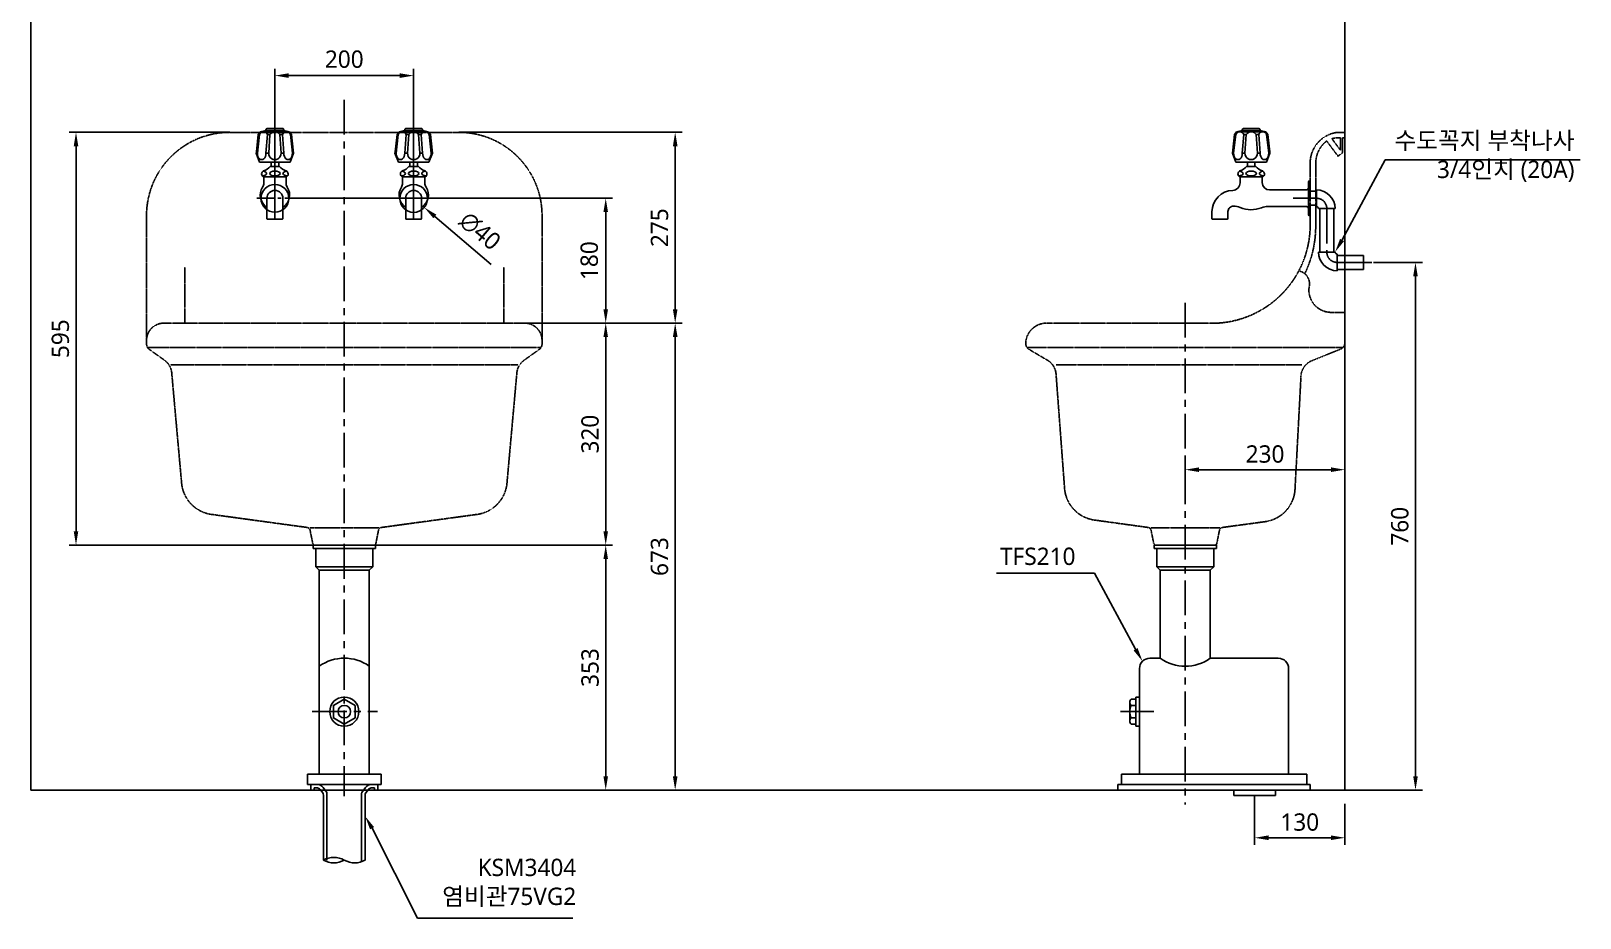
# Model space of a CAD drawing. Extents: x -23 to 4734, y -87 to 2348.
# Drawn here: x 2501 to 4734, y -87 to 1191 of the extents above; entities that cross this region are included whole.
import ezdxf

# ---------------------------------------------------------------- set-up
doc = ezdxf.new("R2010")
doc.units = 0
doc.header["$LTSCALE"] = 20
doc.header["$MEASUREMENT"] = 0
doc.linetypes.add('CENTER', pattern=[2, 1.25, -0.25, 0.25, -0.25])
doc.linetypes.add('HIDDEN2', pattern=[0.1875, 0.125, -0.0625])
doc.layers.get('0').update_dxf_attribs({"linetype": 'CONTINUOUS'})
doc.layers.get('DEFPOINTS').update_dxf_attribs({"linetype": 'CONTINUOUS'})
for name, color, linetype in [('1', 1, 'CONTINUOUS'), ('3', 3, 'CONTINUOUS'), ('6', 6, 'CONTINUOUS'), ('CENTER', 2, 'CENTER'), ('FAUCET', 4, 'CONTINUOUS')]:
    doc.layers.add(name, color=color, linetype=linetype)
doc.styles.get("Standard").update_dxf_attribs({"font": 'NanumGothic.ttf'})
doc.dimstyles.get("Standard").update_dxf_attribs({"dimtxt": 2.5, "dimasz": 2, "dimexe": 2, "dimexo": 1, "dimgap": 2, "dimtad": 1, "dimdec": 0, "dimlfac": 10, "dimrnd": 1, "dimzin": 0, "dimdsep": 46, "dimtxsty": 'Standard', "dimcen": 0, "dimclrt": 2, "dimadec": 0, "dimazin": 0, "dimtfac": 1, "dimtdec": 0, "dimtofl": 0, "dimtmove": 0, "dimatfit": 3, "dimfxl": 0, "dimtolj": 1, "dimtzin": 0, "dimarcsym": 0})

# ---------------------------------------------------------------- blocks, each defined once
blk = doc.blocks.new('*D18')
at = {"layer": '3', "color": 3, "lineweight": -2}
for p, q in [((2787.8, 1045.3), (2556.2, 1045.3)), ((2566.2, 470.3), (2566.2, 1025.3)), ((2911.8, 450.3), (2556.2, 450.3))]:
    blk.add_line(p, q, dxfattribs=at)
at = {"layer": '3', "color": 3}
for points in [[(2562.9, 1025.3), (2569.5, 1025.3), (2566.2, 1045.3)], [(2562.9, 470.3), (2569.5, 470.3), (2566.2, 450.3)]]:
    blk.add_solid(points, dxfattribs=at)
at = {"layer": 'DEFPOINTS', "color": 0}
for p in [(2566.2, 1045.3), (2787.8, 1045.3), (2911.8, 450.3)]:
    blk.add_point(p, dxfattribs=at)
at = {"layer": '3', "color": 2, "insert": (2543.7, 747.8), "char_height": 25, "attachment_point": 5, "rotation": 90}
blk.add_mtext('\\A1;595', dxfattribs=at)
blk = doc.blocks.new('*D19')
at = {"layer": '3', "color": 3, "lineweight": -2}
for p, q in [((3329.6, 450.3), (3339.6, 450.3)), ((3329.6, 430.3), (3329.6, 117.3)), ((3327.4, 97.3), (3339.6, 97.3))]:
    blk.add_line(p, q, dxfattribs=at)
at = {"layer": '3', "color": 3}
for points in [[(3326.3, 430.3), (3332.9, 430.3), (3329.6, 450.3)], [(3326.3, 117.3), (3332.9, 117.3), (3329.6, 97.3)]]:
    blk.add_solid(points, dxfattribs=at)
at = {"layer": 'DEFPOINTS', "color": 0}
for p in [(3329.6, 450.3), (3327.4, 97.3), (3329.6, 97.3)]:
    blk.add_point(p, dxfattribs=at)
at = {"layer": '3', "color": 2, "insert": (3307.1, 273.8), "char_height": 25, "attachment_point": 5, "rotation": 90}
blk.add_mtext('\\A1;353', dxfattribs=at)
blk = doc.blocks.new('*D20')
at = {"layer": '3', "color": 3, "lineweight": -2}
for p, q in [((3212.8, 770.3), (3439.7, 770.3)), ((3429.7, 750.3), (3429.7, 117.3)), ((3434.7, 97.3), (3419.7, 97.3))]:
    blk.add_line(p, q, dxfattribs=at)
at = {"layer": '3', "color": 3}
for points in [[(3426.4, 750.3), (3433.1, 750.3), (3429.7, 770.3)], [(3426.4, 117.3), (3433.1, 117.3), (3429.7, 97.3)]]:
    blk.add_solid(points, dxfattribs=at)
at = {"layer": 'DEFPOINTS', "color": 0}
for p in [(3212.8, 770.3), (3429.7, 97.3), (3434.7, 97.3)]:
    blk.add_point(p, dxfattribs=at)
at = {"layer": '3', "color": 2, "insert": (3407.2, 433.8), "char_height": 25, "attachment_point": 5, "rotation": 90}
blk.add_mtext('\\A1;673', dxfattribs=at)
blk = doc.blocks.new('*D21')
at = {"layer": '3', "color": 3, "lineweight": -2}
for p, q in [((3117.8, 1045.3), (3439.7, 1045.3)), ((3429.7, 790.3), (3429.7, 1025.3)), ((3212.8, 770.3), (3439.7, 770.3))]:
    blk.add_line(p, q, dxfattribs=at)
at = {"layer": '3', "color": 3}
for points in [[(3426.4, 1025.3), (3433.1, 1025.3), (3429.7, 1045.3)], [(3426.4, 790.3), (3433.1, 790.3), (3429.7, 770.3)]]:
    blk.add_solid(points, dxfattribs=at)
at = {"layer": 'DEFPOINTS', "color": 0}
for p in [(3117.8, 1045.3), (3429.7, 1045.3), (3212.8, 770.3)]:
    blk.add_point(p, dxfattribs=at)
at = {"layer": '3', "color": 2, "insert": (3407.2, 907.8), "char_height": 25, "attachment_point": 5, "rotation": 90}
blk.add_mtext('\\A1;275', dxfattribs=at)
blk = doc.blocks.new('*D22')
at = {"layer": '3', "color": 3, "lineweight": -2}
for p, q in [((4164.8, 559), (4164.8, 569)), ((4184.8, 559), (4374.8, 559)), ((4394.8, 539), (4394.8, 569))]:
    blk.add_line(p, q, dxfattribs=at)
at = {"layer": '3', "color": 3}
for points in [[(4184.8, 562.4), (4184.8, 555.7), (4164.8, 559)], [(4374.8, 562.4), (4374.8, 555.7), (4394.8, 559)]]:
    blk.add_solid(points, dxfattribs=at)
at = {"layer": 'DEFPOINTS', "color": 0}
for p in [(4164.8, 559), (4394.8, 559), (4394.8, 539)]:
    blk.add_point(p, dxfattribs=at)
at = {"layer": '3', "color": 2, "insert": (4279.8, 581.5), "char_height": 25, "attachment_point": 5}
blk.add_mtext('\\A1;230', dxfattribs=at)
blk = doc.blocks.new('*D23')
at = {"layer": '3', "color": 3, "lineweight": -2}
for p, q in [((4436, 857.8), (4506.6, 857.8)), ((4496.6, 117.3), (4496.6, 837.8)), ((4394.8, 97.3), (4506.6, 97.3))]:
    blk.add_line(p, q, dxfattribs=at)
at = {"layer": '3', "color": 3}
for points in [[(4493.3, 837.8), (4499.9, 837.8), (4496.6, 857.8)], [(4493.3, 117.3), (4499.9, 117.3), (4496.6, 97.3)]]:
    blk.add_solid(points, dxfattribs=at)
at = {"layer": 'DEFPOINTS', "color": 0}
for p in [(4436, 857.8), (4496.6, 857.8), (4394.8, 97.3)]:
    blk.add_point(p, dxfattribs=at)
at = {"layer": '3', "color": 2, "insert": (4474.1, 477.5), "char_height": 25, "attachment_point": 5, "rotation": 90}
blk.add_mtext('\\A1;760', dxfattribs=at)
blk = doc.blocks.new('*D24')
at = {"layer": '3', "color": 3, "lineweight": -2}
for p, q in [((4264.8, 89.4), (4264.8, 18.5)), ((4394.8, 77.3), (4394.8, 18.5)), ((4284.8, 28.5), (4374.8, 28.5))]:
    blk.add_line(p, q, dxfattribs=at)
at = {"layer": '3', "color": 3}
for points in [[(4284.8, 31.9), (4284.8, 25.2), (4264.8, 28.5)], [(4374.8, 31.9), (4374.8, 25.2), (4394.8, 28.5)]]:
    blk.add_solid(points, dxfattribs=at)
at = {"layer": 'DEFPOINTS', "color": 0}
for p in [(4264.8, 89.4), (4394.8, 77.3), (4394.8, 28.5)]:
    blk.add_point(p, dxfattribs=at)
at = {"layer": '3', "color": 2, "insert": (4329.8, 51), "char_height": 25, "attachment_point": 5}
blk.add_mtext('\\A1;130', dxfattribs=at)
blk = doc.blocks.new('*D25')
at = {"layer": '3', "color": 3, "lineweight": -2}
for p, q in [((3212.8, 770.3), (3339.6, 770.3)), ((3329.6, 750.3), (3329.6, 470.3)), ((2993.9, 450.3), (3339.6, 450.3))]:
    blk.add_line(p, q, dxfattribs=at)
at = {"layer": '3', "color": 3}
for points in [[(3326.3, 750.3), (3332.9, 750.3), (3329.6, 770.3)], [(3326.3, 470.3), (3332.9, 470.3), (3329.6, 450.3)]]:
    blk.add_solid(points, dxfattribs=at)
at = {"layer": 'DEFPOINTS', "color": 0}
for p in [(3212.8, 770.3), (2993.9, 450.3), (3329.6, 450.3)]:
    blk.add_point(p, dxfattribs=at)
at = {"layer": '3', "color": 2, "insert": (3307.1, 610.3), "char_height": 25, "attachment_point": 5, "rotation": 90}
blk.add_mtext('\\A1;320', dxfattribs=at)
blk = doc.blocks.new('*D26')
at = {"layer": '3', "color": 3, "lineweight": -2}
for p, q in [((2878.7, 950.3), (3339.6, 950.3)), ((3329.6, 790.3), (3329.6, 930.3)), ((3212.8, 770.3), (3339.6, 770.3))]:
    blk.add_line(p, q, dxfattribs=at)
at = {"layer": '3', "color": 3}
for points in [[(3326.3, 930.3), (3332.9, 930.3), (3329.6, 950.3)], [(3326.3, 790.3), (3332.9, 790.3), (3329.6, 770.3)]]:
    blk.add_solid(points, dxfattribs=at)
at = {"layer": 'DEFPOINTS', "color": 0}
for p in [(2878.7, 950.3), (3329.6, 950.3), (3212.8, 770.3)]:
    blk.add_point(p, dxfattribs=at)
at = {"layer": '3', "color": 2, "insert": (3306, 860.3), "char_height": 25, "attachment_point": 5, "rotation": 90}
blk.add_mtext('\\A1;180', dxfattribs=at)
blk = doc.blocks.new('*D27')
at = {"layer": '3', "color": 3, "lineweight": -2}
for p, q in [((2852.8, 920.3), (2852.8, 1137)), ((2872.8, 1127), (3032.8, 1127)), ((3052.8, 920.3), (3052.8, 1137))]:
    blk.add_line(p, q, dxfattribs=at)
at = {"layer": '3', "color": 3}
for points in [[(2872.8, 1130.4), (2872.8, 1123.7), (2852.8, 1127)], [(3032.8, 1130.4), (3032.8, 1123.7), (3052.8, 1127)]]:
    blk.add_solid(points, dxfattribs=at)
at = {"layer": 'DEFPOINTS', "color": 0}
for p in [(3052.8, 1127), (2852.8, 920.3), (3052.8, 920.3)]:
    blk.add_point(p, dxfattribs=at)
at = {"layer": '3', "color": 2, "insert": (2952.8, 1150.6), "char_height": 25, "attachment_point": 5}
blk.add_mtext('\\A1;200', dxfattribs=at)
blk = doc.blocks.new('*D42')
at = {"layer": '3', "color": 3, "lineweight": -2}
blk.add_line((3164.7, 855), (3083.3, 924.1), dxfattribs=at)
at = {"layer": '3', "color": 3}
blk.add_solid([(3085.5, 926.6), (3081.2, 921.5), (3068.1, 937)], dxfattribs=at)
at = {"layer": 'DEFPOINTS', "color": 0}
for p in [(3037.6, 962.9), (3068.1, 937)]:
    blk.add_point(p, dxfattribs=at)
at = {"layer": '3', "color": 2, "insert": (3148.5, 902.9), "char_height": 25, "attachment_point": 5, "rotation": 319.6773}
blk.add_mtext('\\A1;∅40', dxfattribs=at)

msp = doc.modelspace()

# ---------------------------------------------------------------- linework, layer by layer
at = {"linetype": 'HIDDEN2', "ltscale": 0.075}
for p, q in [((2952.83678, 1045.26078), (2787.83678, 1045.26078)), ((3117.83678, 1045.26078), (2952.83678, 1045.26078)), ((4368.58905, 1032.84088), (4384.89394, 1010.95295)), ((4376.16165, 1036.06683), (4388.30953, 1019.75934)), ((4384.81272, 1037.25841), (4386.81272, 1037.25841)), ((4386.81272, 1037.25841), (4388.30953, 1037.25841)), ((4388.30953, 1019.75934), (4388.30953, 1037.25841)), ((4391.30953, 1015.73209), (4391.30953, 1037.25841)), ((4391.30953, 1037.25841), (4394.81272, 1037.25841)), ((4384.89394, 1010.95295), (4391.30953, 1015.73209)), ((4352.81272, 910.25841), (4352.81272, 1000.25841)), ((2667.83678, 925.26078), (2667.83678, 740.40696)), ((3237.83678, 740.40696), (3237.83678, 925.26078)), ((2722.83678, 850.91217), (2722.83678, 770.26078)), ((3182.83678, 850.91217), (3182.83678, 770.26078)), ((4375.05008, 785.77489), (4394.81272, 785.77489)), ((2672.0244, 732.26962), (2693.78375, 716.72722)), ((3211.8898, 716.72722), (3233.64916, 732.26962)), ((3936.6158, 735.25841), (4392.19236, 735.25841)), ((2704.09293, 699.20663), (2718.49301, 538.48593)), ((3187.18054, 538.48593), (3201.58062, 699.20663)), ((3978.88856, 710.25841), (4332.84446, 710.25841)), ((2760.89857, 494.66345), (2899.3521, 475.77323)), ((3006.32146, 475.77323), (3144.77498, 494.66345)), ((2903.52753, 471.80702), (2907.35445, 452.67243)), ((2998.31911, 452.67243), (3002.14603, 471.80702)), ((4033.45629, 486.4873), (4111.32804, 475.77086)), ((4115.50347, 471.80465), (4119.33039, 452.67006)), ((4210.29505, 452.67006), (4214.12197, 471.80465)), ((4218.2974, 475.77086), (4280.35501, 484.16169)), ((2910.29619, 450.26078), (2952.83678, 450.26078)), ((2952.83678, 450.26078), (2995.37737, 450.26078)), ((4122.27213, 450.25841), (4164.81272, 450.25841)), ((4164.81272, 450.25841), (4207.35331, 450.25841))]:
    msp.add_line(p, q, dxfattribs=at)
at = {"color": 2}
for p, q in [((2907.83678, 450.26078), (2907.83678, 445.26078)), ((2907.83678, 450.26078), (2997.83678, 450.26078)), ((2997.83678, 450.26078), (2997.83678, 445.26078)), ((4119.81272, 450.25841), (4209.81272, 450.25841)), ((4119.81272, 450.25841), (4119.81272, 445.25841)), ((4209.81272, 450.25841), (4209.81272, 445.25841)), ((2952.83678, 445.26078), (2907.83678, 445.26078)), ((2911.79996, 419.19365), (2911.79996, 445.26078)), ((2952.83678, 445.26078), (2997.83678, 445.26078)), ((2993.87359, 419.19365), (2993.87359, 445.26078)), ((4164.81272, 445.25841), (4119.81272, 445.25841)), ((4123.77591, 419.19129), (4123.77591, 445.25841)), ((4164.81272, 445.25841), (4209.81272, 445.25841)), ((4205.84954, 419.19129), (4205.84954, 445.25841)), ((2952.83678, 419.19365), (2911.79996, 419.19365)), ((2916.79996, 414.19365), (2911.79996, 419.19365)), ((2952.83678, 414.19365), (2916.79996, 414.19365)), ((2916.83678, 120.32448), (2916.83678, 414.19365)), ((2952.83678, 419.19365), (2993.87359, 419.19365)), ((2952.83678, 414.19365), (2988.87359, 414.19365)), ((2988.83678, 120.32448), (2988.83678, 414.19365)), ((2988.87359, 414.19365), (2993.87359, 419.19365)), ((4164.81272, 419.19129), (4123.77591, 419.19129)), ((4128.77591, 414.19129), (4123.77591, 419.19129)), ((4164.81272, 414.19129), (4128.77591, 414.19129)), ((4128.81272, 287.32448), (4128.81272, 414.19129)), ((4164.81272, 419.19129), (4205.84954, 419.19129)), ((4164.81272, 414.19129), (4200.84954, 414.19129)), ((4200.81272, 287.32448), (4200.81272, 414.19129)), ((4200.84954, 414.19129), (4205.84954, 419.19129)), ((4098.81272, 120.32448), (4098.81272, 272.32448)), ((4128.81272, 287.32448), (4113.81272, 287.32448)), ((4298.81272, 287.32448), (4200.81272, 287.32448)), ((4313.81272, 120.32448), (4313.81272, 272.32448)), ((4084.81272, 223.83258), (4084.81272, 196.83258)), ((4086.81272, 228.33258), (4093.81272, 228.33258)), ((4093.81272, 189.33258), (4093.81272, 231.33258)), ((4093.81272, 231.33258), (4098.81272, 231.33258)), ((4086.81272, 219.33258), (4093.81272, 219.33258)), ((4086.81272, 201.33258), (4093.81272, 201.33258)), ((4086.81272, 192.33258), (4093.81272, 192.33258)), ((4093.81272, 189.33258), (4098.81272, 189.33258)), ((2952.83678, 120.2905), (2899.83678, 120.2905)), ((2899.83678, 120.2905), (2899.83678, 105.2905)), ((2952.83678, 120.2905), (3005.83678, 120.2905)), ((3005.83678, 120.2905), (3005.83678, 105.2905)), ((4206.31272, 120.2905), (4072.81272, 120.2905)), ((4072.81272, 120.2905), (4072.81272, 105.2905)), ((4206.31272, 120.2905), (4339.81272, 120.2905)), ((4339.81272, 120.2905), (4339.81272, 105.2905)), ((2952.83678, 105.2905), (2899.83678, 105.2905)), ((2952.83678, 105.2905), (3005.83678, 105.2905)), ((4206.31272, 105.2905), (4067.81272, 105.2905)), ((4067.81272, 105.2905), (4067.81272, 97.32448)), ((4206.31272, 105.2905), (4344.81272, 105.2905)), ((4344.81272, 105.2905), (4344.81272, 97.32448))]:
    msp.add_line(p, q, dxfattribs=at)
at = {"linetype": 'HIDDEN2', "ltscale": 0.075}
for points in [[(4033.45629, 486.4873, -0.3442922307), (3990.97315, 531.04019), (3978.53102, 697.6161, 0.2395024871), (3966.33437, 716.70295), (3939.75242, 732.35062, -0.2752148499), (3934.83163, 741.32335, -0.4038521054), (3964.81272, 770.25841), (4194.81272, 770.25841, 0.4282422613), (4344.81272, 910.25841), (4344.81272, 1000.25841, -0.3891753264), (4384.81272, 1045.25841), (4394.81272, 1045.25841), (4394.81272, 742.00681, -0.3058553801), (4388.55456, 732.73327), (4347.21387, 716.05248, 0.2846059534), (4331.64483, 694.82115), (4322.92758, 529.72456, -0.3499729081), (4280.35501, 484.16169)], [(4329.99778, 845.25841, -0.3856312961), (4343.53626, 823.51249, 0.467748096), (4375.05008, 785.77489, 0.467748096)], [(2952.83678, 770.26078), (2692.83678, 770.26078, 0.4142135624), (2667.83678, 745.26078)], [(3237.83678, 745.26078, 0.4142135624), (3212.83678, 770.26078), (2952.83678, 770.26078)]]:
    msp.add_lwpolyline(points, format="xyb", dxfattribs=at)
for points in [[(2669.26258, 735.26078), (2952.83678, 735.26078)], [(2952.83678, 735.26078), (3236.41097, 735.26078)], [(2702.41714, 710.26078), (2952.83678, 710.26078)], [(2952.83678, 710.26078), (3203.25642, 710.26078)], [(2903.1464, 475.26078), (2952.83678, 475.26078), (3002.52715, 475.26078)], [(4115.12235, 475.25841), (4164.81272, 475.25841), (4214.5031, 475.25841)]]:
    msp.add_lwpolyline(points, dxfattribs=at)
at = {"color": 2}
msp.add_lwpolyline([(2968.42523, 219.33258), (2952.83678, 228.33258), (2937.24832, 219.33258), (2937.24832, 201.33258), (2952.83678, 192.33258), (2968.42523, 201.33258)], close=True, dxfattribs=at)
for radius in [21, 9]:
    msp.add_circle((2952.83678, 210.33258), radius, dxfattribs=at)
at = {"linetype": 'HIDDEN2', "ltscale": 0.075}
for centre, radius, start, end in [((2787.83678, 925.26078), 120, 90, 180), ((3117.83678, 925.26078), 120, 0, 90), ((4393.71658, 1000.56355), 40.905, 127.90035364, 180.42740967), ((4384.81272, 1005.25841), 32, 90, 105.68486199), ((4194.81272, 910.25841), 158, 334.20152195, 0), ((2677.83678, 740.40696), 10, 180, 234.46232221), ((3227.83678, 740.40696), 10, 305.53767779, 0), ((2679.2528, 696.38389), 25, 6.48307369, 54.46232221), ((3226.42076, 696.38389), 25, 125.53767779, 173.51692631), ((2768.17327, 544.13141), 50, 186.48307369, 261.63411388), ((3137.50028, 544.13141), 50, 278.36588612, 353.51692631), ((2898.62463, 470.82644), 5, 11.30993247, 81.63411388), ((3007.04893, 470.82644), 5, 98.36588612, 168.69006753), ((4110.60057, 470.82407), 5, 11.30993247, 81.63411388), ((4219.02487, 470.82407), 5, 98.36588612, 168.69006753), ((2910.29619, 453.26078), 3, 191.30993247, 270), ((2995.37737, 453.26078), 3, 270, 348.69006753), ((4122.27213, 453.25841), 3, 191.30993247, 270), ((4207.35331, 453.25841), 3, 270, 348.69006753)]:
    msp.add_arc(centre, radius, start, end, dxfattribs=at)
at = {"color": 2}
for centre, radius, start, end in [((2952.83678, 225.11866), 62.20582, 54.63915617, 125.36084383), ((4113.81272, 272.32448), 15, 90, 180), ((4164.81272, 338.05478), 62.20582, 234.63915617, 305.36084383), ((4298.81272, 272.32448), 15, 0, 90), ((4090.87522, 223.83258), 6.0625, 132.07502205, 227.92497795), ((4106.06272, 210.33258), 21.25, 154.94238458, 205.05761542), ((4090.87522, 196.83258), 6.0625, 132.07502205, 227.92497795)]:
    msp.add_arc(centre, radius, start, end, dxfattribs=at)
at = {"layer": '1', "color": 3}
for p, q in [((4452.89511, 1005.63367), (4390.81272, 890.0954)), ((4452.89511, 1005.63367), (4733.72086, 1005.63367)), ((4034.21394, 410.03883), (3892.86343, 410.03883)), ((4034.21394, 410.03883), (4093.20612, 300.25159)), ((3058.47673, -87.15323), (2992.83678, 42.25577)), ((3058.47673, -87.15323), (3282.23607, -87.15323))]:
    msp.add_line(p, q, dxfattribs=at)
for points in [[(4387.92597, 891.76206), (4393.69947, 888.42873), (4380.81272, 872.77489)], [(4096.09287, 301.91825), (4090.31937, 298.58492), (4103.20612, 282.93108)], [(2989.95003, 40.5891), (2995.72353, 43.92244), (2982.83678, 59.57628)]]:
    msp.add_solid(points, dxfattribs=at)
at = {"layer": '3'}
for centre in [(2852.83678, 950.1087), (3052.83678, 949.95662)]:
    msp.add_circle(centre, 20, dxfattribs=at)
msp.add_arc((4383.81272, 852.77489), 25, 180, 180, dxfattribs=at)
at = {"layer": '6'}
msp.add_lwpolyline([(4052.08823, 2198.69799), (2501.30438, 2198.69799), (2501.30438, 97.32448), (4394.81272, 97.32448), (4394.81272, 1344.46821)], dxfattribs=at)
at = {"layer": 'CENTER', "color": 2, "linetype": 'CENTER', "ltscale": 2}
for p, q in [((2952.83678, 1091.94738), (2952.83678, 88.64754)), ((4320.15445, 950.26078), (4353.81272, 950.26078)), ((4368.81272, 935.26078), (4368.81272, 872.77489)), ((4383.81272, 857.77489), (4435.9983, 857.77489)), ((4164.81272, 799.47821), (4164.81272, 76.33779)), ((2906.63998, 210.33258), (3000.62714, 210.33258)), ((4071.69351, 210.33258), (4119.71177, 210.33258))]:
    msp.add_line(p, q, dxfattribs=at)
at = {"layer": 'CENTER', "color": 2, "linetype": 'CENTER'}
for p, q in [((2826.9455, 950.26078), (2878.66417, 950.26078)), ((3026.9455, 950.26078), (3078.66417, 950.26078))]:
    msp.add_line(p, q, dxfattribs=at)
at = {"layer": 'CENTER', "color": 2, "linetype": 'CENTER', "ltscale": 2}
for centre, start, end in [((4353.81272, 935.26078), 0, 90), ((4383.81272, 872.77489), 180, 270)]:
    msp.add_arc(centre, 15, start, end, dxfattribs=at)
at = {"layer": 'FAUCET'}
for p, q in [((2839.93797, 1048.43842), (2840.30805, 1049.8196)), ((2841.83678, 1050.56078), (2841.27398, 1050.56078)), ((2841.83678, 1050.56078), (2852.83678, 1050.56078)), ((2863.83678, 1050.56078), (2852.83678, 1050.56078)), ((2863.83678, 1050.56078), (2864.39958, 1050.56078)), ((2865.73559, 1048.43842), (2865.3655, 1049.8196)), ((3039.93797, 1048.43842), (3040.30805, 1049.8196)), ((3041.83678, 1050.56078), (3041.27398, 1050.56078)), ((3041.83678, 1050.56078), (3052.83678, 1050.56078)), ((3063.83678, 1050.56078), (3052.83678, 1050.56078)), ((3063.83678, 1050.56078), (3064.39958, 1050.56078)), ((3065.73559, 1048.43842), (3065.3655, 1049.8196)), ((4246.91391, 1048.43842), (4247.284, 1049.8196)), ((4248.81272, 1050.56078), (4248.24992, 1050.56078)), ((4248.81272, 1050.56078), (4259.81272, 1050.56078)), ((4270.81272, 1050.56078), (4259.81272, 1050.56078)), ((4270.81272, 1050.56078), (4271.37552, 1050.56078)), ((4272.71153, 1048.43842), (4272.34145, 1049.8196)), ((2828.83678, 1042.06078), (2826.09553, 1017.38951)), ((2830.5705, 1042.06699), (2827.56297, 1015.06783)), ((2831.83678, 1046.06078), (2828.83678, 1042.06078)), ((2830.5705, 1042.06699), (2828.84433, 1042.06747)), ((2839.83678, 1048.06078), (2831.83678, 1046.06078)), ((2839.90476, 1046.06078), (2831.83678, 1046.06078)), ((2852.83678, 1048.06078), (2839.83678, 1048.06078)), ((2842.43678, 1048.06078), (2839.83678, 1048.06078)), ((2873.83678, 1046.06078), (2839.90477, 1046.06078)), ((2842.03557, 1042.06078), (2839.97592, 1015.06078)), ((2842.75954, 1048.06078), (2840.22775, 1048.06078)), ((2841.95649, 1042.06078), (2845.71451, 1042.06078)), ((2842.43678, 1048.06078), (2852.83678, 1048.06078)), ((2842.43678, 1048.06078), (2842.75954, 1048.06078)), ((2845.71018, 1042.06078), (2843.88508, 1015.06078)), ((2845.08733, 1048.06078), (2852.83678, 1048.06078)), ((2845.08733, 1048.06078), (2847.63859, 1048.06078)), ((2847.63859, 1048.06078), (2852.83678, 1048.06078)), ((2860.58622, 1048.06078), (2852.83678, 1048.06078)), ((2858.03497, 1048.06078), (2852.83678, 1048.06078)), ((2863.23678, 1048.06078), (2852.83678, 1048.06078)), ((2863.71707, 1042.06078), (2859.95904, 1042.06078)), ((2859.96338, 1042.06078), (2861.78848, 1015.06078)), ((2862.91402, 1048.06078), (2865.44581, 1048.06078)), ((2863.23678, 1048.06078), (2862.91402, 1048.06078)), ((2863.23678, 1048.06078), (2865.83678, 1048.06078)), ((2863.23678, 1048.06078), (2865.83678, 1048.06078)), ((2863.63799, 1042.06078), (2865.69764, 1015.06078)), ((2865.83678, 1048.06078), (2873.83678, 1046.06078)), ((2873.83678, 1046.06078), (2876.83678, 1042.06078)), ((2875.11061, 1042.06078), (2878.11061, 1015.06078)), ((2875.11061, 1042.06078), (2876.83678, 1042.06078)), ((2876.83678, 1042.06078), (2879.83678, 1015.06078)), ((3028.83678, 1042.06078), (3026.09553, 1017.38951)), ((3030.5705, 1042.06699), (3027.56297, 1015.06783)), ((3031.83678, 1046.06078), (3028.83678, 1042.06078)), ((3030.5705, 1042.06699), (3028.84433, 1042.06747)), ((3039.83678, 1048.06078), (3031.83678, 1046.06078)), ((3039.90476, 1046.06078), (3031.83678, 1046.06078)), ((3052.83678, 1048.06078), (3039.83678, 1048.06078)), ((3042.43678, 1048.06078), (3039.83678, 1048.06078)), ((3073.83678, 1046.06078), (3039.90477, 1046.06078)), ((3042.03557, 1042.06078), (3039.97592, 1015.06078)), ((3042.75954, 1048.06078), (3040.22775, 1048.06078)), ((3041.95649, 1042.06078), (3045.71451, 1042.06078)), ((3042.43678, 1048.06078), (3052.83678, 1048.06078)), ((3042.43678, 1048.06078), (3042.75954, 1048.06078)), ((3045.71018, 1042.06078), (3043.88508, 1015.06078)), ((3045.08733, 1048.06078), (3052.83678, 1048.06078)), ((3045.08733, 1048.06078), (3047.63859, 1048.06078)), ((3047.63859, 1048.06078), (3052.83678, 1048.06078)), ((3060.58622, 1048.06078), (3052.83678, 1048.06078)), ((3058.03497, 1048.06078), (3052.83678, 1048.06078)), ((3063.23678, 1048.06078), (3052.83678, 1048.06078)), ((3063.71707, 1042.06078), (3059.95904, 1042.06078)), ((3059.96338, 1042.06078), (3061.78848, 1015.06078)), ((3062.91402, 1048.06078), (3065.44581, 1048.06078)), ((3063.23678, 1048.06078), (3062.91402, 1048.06078)), ((3063.23678, 1048.06078), (3065.83678, 1048.06078)), ((3063.23678, 1048.06078), (3065.83678, 1048.06078)), ((3063.63799, 1042.06078), (3065.69764, 1015.06078)), ((3065.83678, 1048.06078), (3073.83678, 1046.06078)), ((3073.83678, 1046.06078), (3076.83678, 1042.06078)), ((3075.11061, 1042.06078), (3078.11061, 1015.06078)), ((3075.11061, 1042.06078), (3076.83678, 1042.06078)), ((3076.83678, 1042.06078), (3079.83678, 1015.06078)), ((4235.81272, 1042.06078), (4232.81272, 1015.06078)), ((4237.53889, 1042.06078), (4234.53889, 1015.06078)), ((4238.81272, 1046.06078), (4235.81272, 1042.06078)), ((4237.53889, 1042.06078), (4235.81272, 1042.06078)), ((4246.81272, 1048.06078), (4238.81272, 1046.06078)), ((4238.81272, 1046.06078), (4272.74473, 1046.06078)), ((4249.41272, 1048.06078), (4246.81272, 1048.06078)), ((4249.41272, 1048.06078), (4246.81272, 1048.06078)), ((4249.01151, 1042.06078), (4246.95186, 1015.06078)), ((4249.73548, 1048.06078), (4247.20369, 1048.06078)), ((4248.93243, 1042.06078), (4252.69046, 1042.06078)), ((4249.41272, 1048.06078), (4259.81272, 1048.06078)), ((4249.41272, 1048.06078), (4249.73548, 1048.06078)), ((4252.68612, 1042.06078), (4250.86102, 1015.06078)), ((4252.06328, 1048.06078), (4259.81272, 1048.06078)), ((4254.61453, 1048.06078), (4259.81272, 1048.06078)), ((4265.01091, 1048.06078), (4259.81272, 1048.06078)), ((4267.56217, 1048.06078), (4259.81272, 1048.06078)), ((4270.21272, 1048.06078), (4259.81272, 1048.06078)), ((4259.81272, 1048.06078), (4272.81272, 1048.06078)), ((4267.56217, 1048.06078), (4265.01091, 1048.06078)), ((4270.69301, 1042.06078), (4266.93499, 1042.06078)), ((4266.93932, 1042.06078), (4268.76442, 1015.06078)), ((4270.21272, 1048.06078), (4269.88996, 1048.06078)), ((4269.88996, 1048.06078), (4272.42175, 1048.06078)), ((4270.21272, 1048.06078), (4272.81272, 1048.06078)), ((4270.61393, 1042.06078), (4272.67358, 1015.06078)), ((4272.74474, 1046.06078), (4280.81272, 1046.06078)), ((4272.81272, 1048.06078), (4280.81272, 1046.06078)), ((4280.81272, 1046.06078), (4283.81272, 1042.06078)), ((4282.079, 1042.06699), (4283.80517, 1042.06747)), ((4282.079, 1042.06699), (4285.08653, 1015.06783)), ((4283.81272, 1042.06078), (4286.55397, 1017.38951)), ((2826.09553, 1017.38951), (2825.83678, 1015.06078)), ((2825.83678, 1015.06078), (2830.83678, 1002.06078)), ((2827.56297, 1015.06783), (2825.8368, 1015.06831)), ((2839.97592, 1015.06078), (2843.88508, 1015.06078)), ((2865.69764, 1015.06078), (2861.78848, 1015.06078)), ((2879.83678, 1015.06078), (2874.83678, 1002.06078)), ((2878.11061, 1015.06078), (2879.83678, 1015.06078)), ((3026.09553, 1017.38951), (3025.83678, 1015.06078)), ((3025.83678, 1015.06078), (3030.83678, 1002.06078)), ((3027.56297, 1015.06783), (3025.8368, 1015.06831)), ((3039.97592, 1015.06078), (3043.88508, 1015.06078)), ((3065.69764, 1015.06078), (3061.78848, 1015.06078)), ((3079.83678, 1015.06078), (3074.83678, 1002.06078)), ((3078.11061, 1015.06078), (3079.83678, 1015.06078)), ((4234.53889, 1015.06078), (4232.81272, 1015.06078)), ((4232.81272, 1015.06078), (4237.81272, 1002.06078)), ((4246.95186, 1015.06078), (4250.86102, 1015.06078)), ((4272.67358, 1015.06078), (4268.76442, 1015.06078)), ((4286.81272, 1015.06078), (4281.81272, 1002.06078)), ((4285.08653, 1015.06783), (4286.8127, 1015.06831)), ((4286.55397, 1017.38951), (4286.81272, 1015.06078)), ((2852.83678, 1002.06078), (2830.83678, 1002.06078)), ((2846.08678, 996.07894), (2847.08678, 996.07894)), ((2847.08678, 996.07894), (2847.33678, 996.07894)), ((2847.33678, 999.86302), (2847.33678, 1002.06078)), ((2847.33678, 999.86302), (2847.33678, 996.07894)), ((2847.33678, 996.07894), (2858.33678, 996.07894)), ((2874.83678, 1002.06078), (2852.83678, 1002.06078)), ((2858.33678, 996.07894), (2858.33678, 1002.06078)), ((2858.58678, 996.07894), (2858.33678, 996.07894)), ((2859.58678, 996.07894), (2858.58678, 996.07894)), ((3052.83678, 1002.06078), (3030.83678, 1002.06078)), ((3046.08678, 996.07894), (3047.08678, 996.07894)), ((3047.08678, 996.07894), (3047.33678, 996.07894)), ((3047.33678, 999.86302), (3047.33678, 1002.06078)), ((3047.33678, 999.86302), (3047.33678, 996.07894)), ((3047.33678, 996.07894), (3058.33678, 996.07894)), ((3074.83678, 1002.06078), (3052.83678, 1002.06078)), ((3058.33678, 996.07894), (3058.33678, 1002.06078)), ((3058.58678, 996.07894), (3058.33678, 996.07894)), ((3059.58678, 996.07894), (3058.58678, 996.07894)), ((4237.81272, 1002.06078), (4259.81272, 1002.06078)), ((4253.06272, 996.07894), (4254.06272, 996.07894)), ((4254.06272, 996.07894), (4254.31272, 996.07894)), ((4254.31272, 996.07894), (4254.31272, 1002.06078)), ((4265.31272, 996.07894), (4254.31272, 996.07894)), ((4259.81272, 1002.06078), (4281.81272, 1002.06078)), ((4265.31272, 999.86302), (4265.31272, 1002.06078)), ((4265.31272, 999.86302), (4265.31272, 996.07894)), ((4265.56272, 996.07894), (4265.31272, 996.07894)), ((4266.56272, 996.07894), (4265.56272, 996.07894)), ((2836.12369, 981.07894), (2869.58678, 981.07894)), ((2836.83678, 981.07894), (2836.83678, 972.29038)), ((2868.83678, 981.07894), (2868.83678, 972.29038)), ((3036.12369, 981.07894), (3069.58678, 981.07894)), ((3036.83678, 981.07894), (3036.83678, 972.29038)), ((3068.83678, 981.07894), (3068.83678, 972.29038)), ((4276.52581, 981.07894), (4243.06272, 981.07894)), ((4243.81272, 981.07894), (4243.81272, 972.60168)), ((4275.81272, 981.07894), (4275.81272, 972.76078)), ((4339.31272, 962.26078), (4286.31272, 962.26078)), ((4342.31272, 974.01078), (4342.31272, 965.26078)), ((4342.31272, 965.26078), (4342.31272, 935.26078)), ((4344.81272, 960.26078), (4353.81272, 960.26078)), ((4353.81272, 938.26078), (4353.81272, 962.26078)), ((2841.33678, 920.76078), (2841.33678, 950.1087)), ((2864.33678, 920.76078), (2864.33678, 950.1087)), ((3041.33678, 920.76078), (3041.33678, 950.1087)), ((3064.33678, 920.76078), (3064.33678, 950.1087)), ((4339.31272, 938.26078), (4283.85955, 938.26078)), ((4344.81272, 940.26078), (4353.81272, 940.26078)), ((2863.83678, 920.26078), (2841.83678, 920.26078)), ((3063.83678, 920.26078), (3041.83678, 920.26078)), ((4203.31272, 920.76078), (4203.31272, 930.62847)), ((4203.81272, 920.26078), (4206.01272, 920.26078)), ((4206.01272, 920.26078), (4214.81272, 920.26078)), ((4214.81272, 920.26078), (4223.61272, 920.26078)), ((4223.61272, 920.26078), (4225.81272, 920.26078)), ((4226.31272, 920.76078), (4226.31272, 930.92162)), ((4342.31272, 926.51078), (4342.31272, 935.26078)), ((4356.81272, 935.26078), (4380.81272, 935.26078)), ((4358.81272, 935.26078), (4358.81272, 872.77489)), ((4378.81272, 935.26078), (4378.81272, 872.77489)), ((4380.81272, 872.77489), (4356.81272, 872.77489)), ((4383.81272, 869.77489), (4383.81272, 845.77489)), ((4421.81216, 867.77489), (4383.81272, 867.77489)), ((4421.81216, 867.77489), (4421.81216, 847.77489)), ((4421.81216, 847.77489), (4383.81272, 847.77489))]:
    msp.add_line(p, q, dxfattribs=at)
at = {"layer": 'FAUCET', "color": 4, "linetype": 'Continuous'}
for p, q in [((3001.22353, 97.32448), (2904.45002, 97.32448)), ((2909.46783, 97.32448), (2909.46783, 100.27269)), ((2909.46783, 100.27269), (2914.07114, 100.27269)), ((2918.12629, 98.21025), (2921.87411, 93.06774)), ((2922.83678, 90.11237), (2922.83678, -3.67552)), ((2982.83678, 90.11237), (2982.83678, -3.67552)), ((2987.54727, 98.21025), (2983.79944, 93.06774)), ((2996.20572, 100.27269), (2991.60242, 100.27269)), ((2996.20572, 97.32448), (2996.20572, 100.27269)), ((4234.81272, 97.32448), (4234.81272, 89.35845)), ((4234.81272, 89.35845), (4294.81272, 89.35845)), ((4294.81272, 97.32448), (4294.81272, 89.35845))]:
    msp.add_line(p, q, dxfattribs=at)
for points in [[(2904.45002, 97.32448), (2904.45002, 105.2905), (2914.07114, 105.2905, -0.239689505), (2922.18143, 101.16562), (2927.45308, 93.93224, -0.1587617692), (2927.83678, 92.75429), (2927.83678, -3.67552)], [(3001.22353, 97.32448), (3001.22353, 105.2905), (2991.60242, 105.2905, 0.239689505), (2983.49212, 101.16562), (2978.22048, 93.93224, 0.1587617692), (2977.83678, 92.75429), (2977.83678, -5.93152)]]:
    msp.add_lwpolyline(points, format="xyb", dxfattribs=at)
at = {"layer": 'FAUCET'}
for centre, radius, start, end in [((2841.27398, 1049.56078), 1, 90, 165), ((2864.39958, 1049.56078), 1, 15, 90), ((3041.27398, 1049.56078), 1, 90, 165), ((3064.39958, 1049.56078), 1, 15, 90), ((4248.24992, 1049.56078), 1, 90, 165), ((4271.37552, 1049.56078), 1, 15, 90), ((2836.30622, 1039.9529), 6.11292, 20.20102689, 159.76701102), ((2840.22775, 1048.36078), 0.3, 165, 270), ((2852.83895, 1037.71608), 8.34469, 31.37609332, 148.62390668), ((2869.3743, 1039.94829), 6.11292, 20.21700793, 159.78299207), ((2865.44581, 1048.36078), 0.3, 270, 15), ((3036.30622, 1039.9529), 6.11292, 20.20102689, 159.76701102), ((3040.22775, 1048.36078), 0.3, 165, 270), ((3052.83895, 1037.71608), 8.34469, 31.37609332, 148.62390668), ((3069.3743, 1039.94829), 6.11292, 20.21700793, 159.78299207), ((3065.44581, 1048.36078), 0.3, 270, 15), ((4243.2752, 1039.94829), 6.11292, 20.21700793, 159.78299207), ((4247.20369, 1048.36078), 0.3, 165, 270), ((4259.81055, 1037.71608), 8.34469, 31.37609332, 148.62390668), ((4276.34328, 1039.9529), 6.11292, 20.23298898, 159.79897311), ((4272.42175, 1048.36078), 0.3, 270, 15), ((2852.83678, 1014.97677), 8.9521, 179.46234174, 0.53765826), ((3052.83678, 1014.97677), 8.9521, 179.46234174, 0.53765826), ((4259.81272, 1014.97677), 8.9521, 179.46234174, 0.53765826), ((2838.73678, 985.31893), 5, 116.98769723, 237.99454517), ((2831.92726, 1007.19236), 18, 284.61076015, 321.87259023), ((2873.74629, 1007.19236), 18, 218.12740977, 255.38923985), ((2866.93678, 985.31893), 5, 302.00545483, 63.01230277), ((3038.73678, 985.31893), 5, 116.98769723, 237.99454517), ((3031.92726, 1007.19236), 18, 284.61076015, 321.87259023), ((3073.74629, 1007.19236), 18, 218.12740977, 255.38923985), ((3066.93678, 985.31893), 5, 302.00545483, 63.01230277), ((4245.71272, 985.31893), 5, 116.98769723, 237.99454517), ((4238.90321, 1007.19236), 18, 284.61076015, 321.87259023), ((4280.72224, 1007.19236), 18, 218.12740977, 255.38923985), ((4273.91272, 985.31893), 5, 302.00545483, 63.01230277), ((2852.83678, 954.88252), 21.12528, 147.18867667, 237.01828135), ((2825.83678, 972.29038), 11, 327.18867667, 0), ((2852.83678, 950.1087), 11.5, 0, 180), ((2852.83678, 954.88252), 21.12528, 302.98171865, 32.81132333), ((2879.83678, 972.29038), 11, 180, 212.81132333), ((3052.83678, 954.88252), 21.12528, 147.18867667, 237.01828135), ((3025.83678, 972.29038), 11, 327.18867667, 0), ((3052.83678, 950.1087), 11.5, 0, 180), ((3052.83678, 954.88252), 21.12528, 302.98171865, 32.81132333), ((3079.83678, 972.29038), 11, 180, 212.81132333), ((4234.31272, 930.62847), 31, 92.0467131, 180), ((4232.81272, 972.60168), 11, 272.0467131, 0), ((4286.31272, 972.76078), 10.5, 180, 270), ((4353.81272, 935.26078), 25, 0, 0), ((4339.31272, 965.26078), 3, 270, 0), ((4343.56272, 974.01078), 1.25, 0, 180), ((4353.81272, 935.26078), 27, 0, 90), ((4234.31272, 930.92162), 8, 89.36554942, 180), ((4234.12448, 913.92266), 25, 67.27619228, 89.36554942), ((4283.85955, 913.26078), 25, 90, 111.1988868), ((4339.31272, 935.26078), 3, 0, 90), ((4353.81272, 935.26078), 3, 0, 90), ((2841.83678, 920.76078), 0.5, 180, 270), ((2863.83678, 920.76078), 0.5, 270, 0), ((3041.83678, 920.76078), 0.5, 180, 270), ((3063.83678, 920.76078), 0.5, 270, 0), ((4203.81272, 920.76078), 0.5, 180, 270), ((4225.81272, 920.76078), 0.5, 270, 0), ((4259.81272, 975.26078), 41.5, 247.27619228, 291.1988868), ((4343.56272, 926.51078), 1.25, 180, 0), ((4383.81272, 872.77489), 27, 180, 270), ((4383.81272, 872.77489), 3, 180, 270)]:
    msp.add_arc(centre, radius, start, end, dxfattribs=at)
at = {"layer": 'FAUCET', "color": 4, "linetype": 'Continuous'}
for centre, radius, start, end in [((2914.07114, 95.25488), 5.01781, 36.08435624, 90), ((2917.81897, 90.11237), 5.01781, 0, 36.08435624), ((2987.85459, 90.11237), 5.01781, 143.91564376, 180), ((2991.60242, 95.25488), 5.01781, 90, 143.91564376), ((2937.83678, -30.25144), 30.51687, 60.55871, 119.44129), ((2937.83678, 22.90039), 30.51687, 240.55871, 299.44129), ((2967.83678, 22.90039), 30.51687, 240.55871, 299.44129)]:
    msp.add_arc(centre, radius, start, end, dxfattribs=at)
at = {"layer": 'FAUCET'}
for centre, major_axis, ratio, start_param, end_param in [((2833.76946, 1015.0661), (0.00252, 9.0361), 0.6868543531, 1.5707963268, 4.7123889804), ((3033.76946, 1015.0661), (0.00252, 9.0361), 0.6868543531, 1.5707963268, 4.7123889804), ((4240.74538, 1015.06078), (0, 9.0361), 0.6868543531, 1.5707963268, 4.7123889804), ((4240.773, 985.96416), (-7.48224, 0), 0.4595843298, 1.6752726795, 4.4554330062), ((4279.19989, 985.96416), (-7.48224, 0), 0.4595843298, 5.0106534349, 7.7044441565)]:
    msp.add_ellipse(centre, major_axis=major_axis, ratio=ratio, start_param=start_param, end_param=end_param, dxfattribs=at)
at = {"layer": 'FAUCET', "extrusion": (0, 0, -1)}
for centre, major_axis, ratio, start_param, end_param in [((2871.90412, 1015.06078), (0, 9.0361), 0.6868543531, 1.5707963268, 4.7123889804), ((3071.90412, 1015.06078), (0, 9.0361), 0.6868543531, 1.5707963268, 4.7123889804), ((4278.88004, 1015.0661), (-0.00252, 9.0361), 0.6868543531, 1.5707963268, 4.7123889804), ((2833.44961, 985.96416), (7.48224, 0), 0.4595843298, 5.0106534349, 7.7044441565), ((2871.8765, 985.96416), (7.48224, 0), 0.4595843298, 1.6752726795, 4.4554330062), ((3033.44961, 985.96416), (7.48224, 0), 0.4595843298, 5.0106534349, 7.7044441565), ((3071.8765, 985.96416), (7.48224, 0), 0.4595843298, 1.6752726795, 4.4554330062)]:
    msp.add_ellipse(centre, major_axis=major_axis, ratio=ratio, start_param=start_param, end_param=end_param, dxfattribs=at)
for centre in [(2852.83678, 985.96416), (3052.83678, 985.96416)]:
    msp.add_ellipse(centre, major_axis=(7.48224, 0), ratio=0.4595843298, dxfattribs=at)
at = {"layer": 'FAUCET'}
msp.add_ellipse((4259.81272, 985.96416), major_axis=(-7.48224, 0), ratio=0.4595843298, dxfattribs=at)

# ---------------------------------------------------------------- texts
at = {"layer": '1', "color": 2, "insert": (4725.73524, 1046.07099), "char_height": 25, "width": 299.8446149, "attachment_point": 3}
msp.add_mtext('수도꼭지 부착나사\\P3/4인치 (20A)', dxfattribs=at)
at = {"layer": '1', "color": 2, "char_height": 25}
for s, insert, attachment_point in [('TFS210', (3897.84922, 446.69951), 1), ('KSM3404\\P염비관75VG2', (3287.13525, -1.68749), 3)]:
    msp.add_mtext(s, dxfattribs=dict(at, insert=insert, attachment_point=attachment_point))

# ---------------------------------------------------------------- dimensions: what is measured, and where the dimension line sits
at = {"layer": '3'}
for base, p1, p2, picture, middle in [((3052.83678, 1127.03194), (2852.83678, 920.26078), (3052.83678, 920.26078), '*D27', (2952.83678, 1150.58702)), ((4394.81272, 559.03012), (4164.81272, 559.03012), (4394.81272, 539.03012), '*D22', (4279.81272, 581.53012)), ((4394.81272, 28.5278), (4264.81272, 89.35845), (4394.81272, 77.32448), '*D24', (4329.81272, 51.0278))]:
    dim = msp.add_linear_dim(base=base, p1=p1, p2=p2, dimstyle='Standard', override={"dimtxt": 25, "dimasz": 20, "dimexe": 10, "dimexo": 0, "dimgap": 10, "dimdec": 4, "dimlfac": 1, "dimzin": 8, "dimclrd": 3, "dimclre": 3, "dimtdec": 4}, dxfattribs=at)
    dim.commit()
    dim.dimension.update_dxf_attribs({"geometry": picture, "text_midpoint": middle})
for base, p1, p2, override, picture, middle in [((2566.19736, 1045.26078), (2911.82051, 450.26078), (2787.83678, 1045.26078), {"dimtxt": 25, "dimasz": 20, "dimexe": 10, "dimexo": 0, "dimgap": 10, "dimdec": 4, "dimlfac": 1, "dimzin": 8, "dimclrd": 3, "dimclre": 3, "dimtdec": 4}, '*D18', (2543.69736, 747.76078)), ((3429.71886, 1045.26078), (3212.83678, 770.26078), (3117.83678, 1045.26078), {"dimtxt": 25, "dimasz": 20, "dimexe": 10, "dimexo": 0, "dimgap": 10, "dimdec": 4, "dimlfac": 1, "dimzin": 8, "dimclrd": 3, "dimclre": 3, "dimtdec": 4, "dimtmove": 1}, '*D21', (3407.21886, 907.76078)), ((3329.61426, 950.26078), (3212.83678, 770.26078), (2878.66417, 950.26078), {"dimtxt": 25, "dimasz": 20, "dimexe": 10, "dimexo": 0, "dimgap": 10, "dimdec": 4, "dimlfac": 1, "dimzin": 8, "dimclrd": 3, "dimclre": 3, "dimtdec": 4}, '*D26', (3306.00553, 860.26078)), ((4496.60063, 857.77489), (4394.81272, 97.32448), (4435.9983, 857.77489), {"dimtxt": 25, "dimasz": 20, "dimexe": 10, "dimexo": 0, "dimgap": 10, "dimdec": 4, "dimlfac": 1, "dimzin": 8, "dimclrd": 3, "dimclre": 3, "dimtdec": 4}, '*D23', (4474.10063, 477.54968)), ((3329.61426, 450.26078), (3212.83678, 770.26078), (2993.85304, 450.26078), {"dimtxt": 25, "dimasz": 20, "dimexe": 10, "dimexo": 0, "dimgap": 10, "dimdec": 4, "dimlfac": 1, "dimzin": 8, "dimclrd": 3, "dimclre": 3, "dimtdec": 4}, '*D25', (3307.11426, 610.26078)), ((3429.71886, 97.32448), (3212.83678, 770.26078), (3434.7, 97.32448), {"dimtxt": 25, "dimasz": 20, "dimexe": 10, "dimexo": 0, "dimgap": 10, "dimdec": 4, "dimlfac": 1, "dimzin": 8, "dimclrd": 3, "dimclre": 3, "dimtdec": 4}, '*D20', (3407.21886, 433.79263)), ((3329.61426, 97.32448), (3329.61426, 450.26078), (3327.40279, 97.32448), {"dimtxt": 25, "dimasz": 20, "dimexe": 10, "dimexo": 0, "dimgap": 10, "dimdec": 4, "dimlfac": 1, "dimzin": 8, "dimclrd": 3, "dimclre": 3, "dimtdec": 4}, '*D19', (3307.11426, 273.79263))]:
    dim = msp.add_linear_dim(base=base, p1=p1, p2=p2, angle=90, dimstyle='Standard', override=override, dxfattribs=at)
    dim.commit()
    dim.dimension.update_dxf_attribs({"geometry": picture, "text_midpoint": middle})
dim = msp.add_diameter_dim_2p(p1=(3037.58854, 962.89846), p2=(3068.08501, 937.01477), dimstyle='Standard', override={"dimtxt": 25, "dimasz": 20, "dimexe": 10, "dimexo": 0, "dimgap": 10, "dimdec": 4, "dimlfac": 1, "dimzin": 8, "dimclrd": 3, "dimclre": 3, "dimtdec": 4}, dxfattribs=at)
dim.commit()
dim.dimension.update_dxf_attribs({"geometry": '*D42', "text_midpoint": (3148.46473, 902.85497)})

doc.saveas('drawing.dxf')
